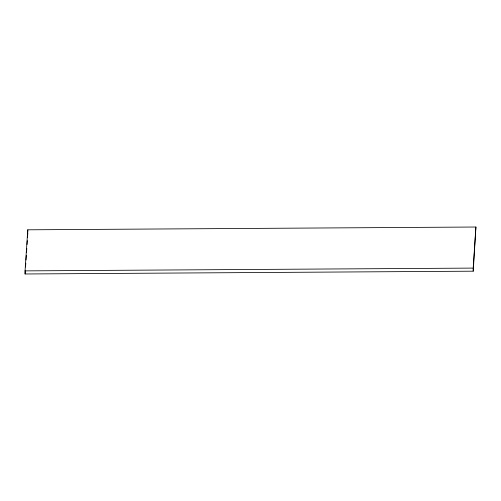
<?xml version="1.0" encoding="UTF-8"?>
<svg xmlns="http://www.w3.org/2000/svg" width="501" height="501" viewBox="0 0 501 501"><rect width="100%" height="100%" fill="white"/><g stroke="black" fill="none" stroke-linecap="round" stroke-linejoin="round"><path stroke-width="0.75" d="M25.05 270.878L27.78 229.809L475.912 227.022L473.22 271.191L25.088 273.978L25.05 270.878L473.188 268.098L475.912 227.022M25.088 273.978L25.288 270.878M25.551 267.002L25.808 263.125M26.014 260.025L26.321 255.378M26.528 252.279L26.785 248.402M27.041 244.526L27.298 240.655M27.505 237.555L27.812 232.902M473.188 268.098L473.22 271.191M27.78 229.809L27.805 232.132"/></g></svg>
